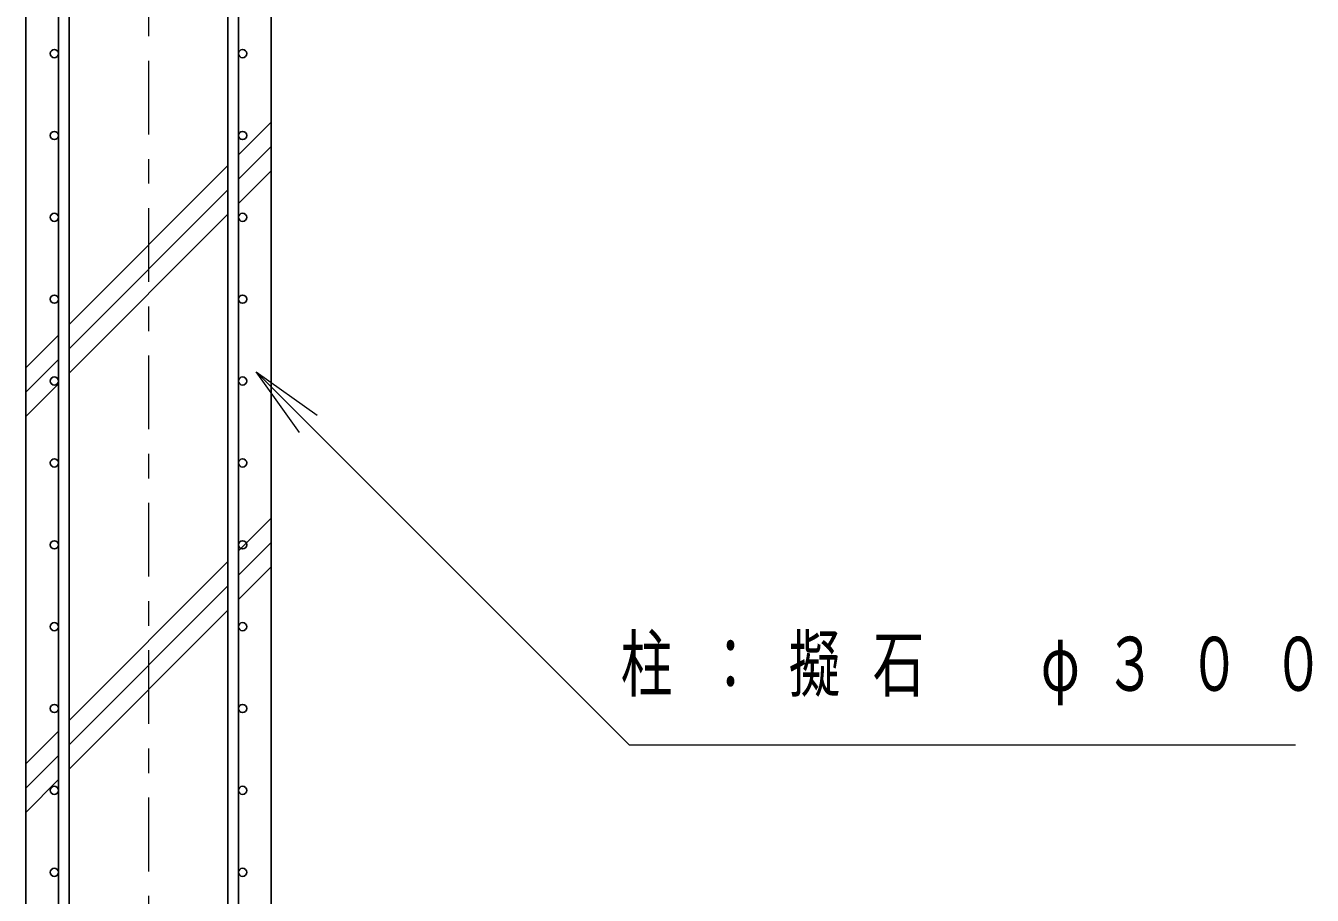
# Model space of a CAD drawing. Units: millimetres on the paper. Extents: x -365 to 10, y -38 to 257.
# Drawn here: x -104.7 to -52.3, y 133.7 to 169.1 of the extents above; entities that cross this region are included whole.
import ezdxf

# ---------------------------------------------------------------- set-up
doc = ezdxf.new("R2010")
doc.units = ezdxf.units.MM
doc.linetypes.add('USER2', pattern=[6, 3, -1, 1, -1])
doc.layers.add('LY_1', color=7, linetype='Continuous', lineweight=25)
doc.styles.add('ＭＳ ゴシック', font='')
doc.styles.get('ＭＳ ゴシック').set_extended_font_data('MS Gothic')

msp = doc.modelspace()

# ---------------------------------------------------------------- linework, layer by layer
at = {"layer": 'LY_1', "linetype": 'USER2', "lineweight": 13}
msp.add_line((-99.749, 221.682), (-99.749, 89.39), dxfattribs=at)
at = {"layer": 'LY_1'}
for p, q in [((-103.416, 195.144), (-103.416, 97.478)), ((-102.983, 195.144), (-102.983, 97.478)), ((-96.516, 195.144), (-96.516, 97.478)), ((-96.083, 195.144), (-96.083, 97.478)), ((-104.749, 194.31), (-104.749, 121.644)), ((-94.749, 194.31), (-94.749, 121.644))]:
    msp.add_line(p, q, dxfattribs=at)
at = {"layer": 'LY_1', "lineweight": 13}
for p, q in [((-96.083, 163.85), (-94.749, 165.183)), ((-96.083, 162.86), (-94.749, 164.193)), ((-102.983, 156.95), (-96.516, 163.416)), ((-96.083, 161.87), (-94.749, 163.203)), ((-102.983, 155.96), (-96.516, 162.427)), ((-102.983, 154.97), (-96.516, 161.437)), ((-104.749, 155.183), (-103.416, 156.516)), ((-104.749, 154.193), (-103.416, 155.527)), ((-93.591, 152.544), (-95.359, 155.019)), ((-95.359, 155.019), (-92.884, 153.251)), ((-95.359, 155.019), (-93.238, 152.897)), ((-104.749, 153.203), (-103.416, 154.537)), ((-96.083, 147.728), (-94.749, 149.061)), ((-96.083, 146.738), (-94.749, 148.071)), ((-102.983, 140.828), (-96.516, 147.294)), ((-96.083, 145.748), (-94.749, 147.081)), ((-102.983, 139.838), (-96.516, 146.304)), ((-102.983, 138.848), (-96.516, 145.315)), ((-104.749, 139.061), (-103.416, 140.394)), ((-104.749, 138.071), (-103.416, 139.404)), ((-104.749, 137.081), (-103.416, 138.415))]:
    msp.add_line(p, q, dxfattribs=at)
msp.add_lwpolyline([(-95.359, 155.019), (-80.174, 139.833), (-53.023, 139.833)], dxfattribs=at)
at = {"layer": 'LY_1'}
for centre in [(-103.583, 167.977), (-95.916, 167.977), (-103.583, 164.644), (-95.916, 164.644), (-103.583, 161.311), (-95.916, 161.311), (-103.583, 157.977), (-95.916, 157.977), (-103.583, 154.644), (-95.916, 154.644), (-103.583, 151.311), (-95.916, 151.311), (-103.583, 147.978), (-95.916, 147.978), (-103.583, 144.644), (-95.916, 144.644), (-103.583, 141.311), (-95.916, 141.311), (-103.583, 137.978), (-95.916, 137.978), (-103.583, 134.644), (-95.916, 134.644)]:
    msp.add_circle(centre, 0.167, dxfattribs=at)

# ---------------------------------------------------------------- texts
at = {"layer": 'LY_1', "insert": (-80.512, 142.833), "char_height": 2.199, "attachment_point": 4, "style": 'ＭＳ ゴシック'}
msp.add_mtext('\\T1.63;\\W0.7;柱：擬石\u3000φ３００', dxfattribs=at)

doc.saveas('drawing.dxf')
